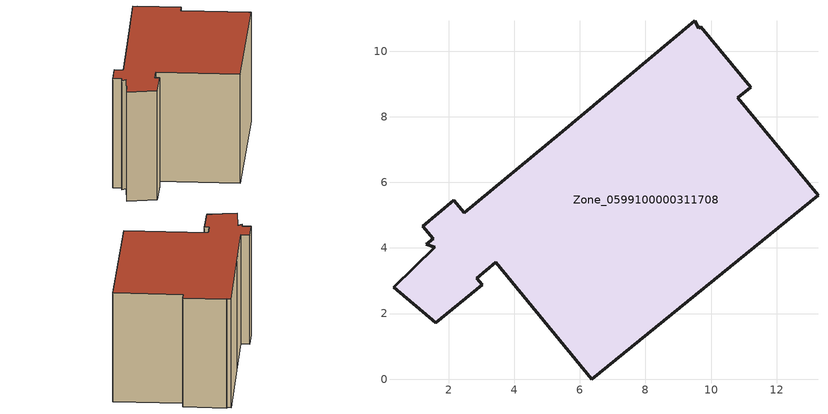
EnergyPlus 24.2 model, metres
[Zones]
Zone_0599100000311708
 floor ground (C_G): 2.85,3.08 3.02,2.88 1.6,1.72 0.32,2.8 1.58,4.02 1.31,4.11 1.52,4.28 1.2,4.67 2.16,5.46 2.48,5.07 5.39,7.48 9.5,10.93 9.63,10.7 9.69,10.75 11.21,8.9 10.82,8.58 13.26,5.61 6.36,0 3.44,3.56 z0
 wall outside (C_F): 9.5,10.93 5.39,7.48 2.48,5.07 2.16,5.46 1.2,4.67 1.52,4.28 1.31,4.11 1.58,4.02 0.32,2.8 1.6,1.72 3.02,2.88 2.85,3.08 3.44,3.56 6.36,0 13.26,5.61 10.82,8.58 11.21,8.9 9.69,10.75 9.63,10.7 9.5,10.93 z0:6.39
 roof outside (C_R): 1.31,4.11 1.58,4.02 0.32,2.8 1.6,1.72 3.02,2.88 2.85,3.08 3.44,3.56 6.36,0 13.26,5.61 10.82,8.58 11.21,8.9 9.69,10.75 9.63,10.7 9.5,10.93 5.39,7.48 2.48,5.07 2.16,5.46 1.2,4.67 1.52,4.28 z6.39
[BUILDING]
Pand.0599100000311708: North Axis=0; Terrain=City; Loads Convergence Tolerance Value=0.04; Temperature Convergence Tolerance Value=0.4; Solar Distribution=FullExterior; Maximum Number of Warmup Days=25; Minimum Number of Warmup Days=1
[Site:Location]
Rotterdam.The.Hague.AP_ZH_NLD Design_Conditions: Latitude=51.96; Longitude=4.45; Time Zone=1; Elevation=-4.5
[SITE:GROUNDTEMPERATURE:BUILDINGSURFACE]
18, 18, 18, 18, 18, 18, 18, 18, 18, 18, 18, 18
[MATERIAL] Thermal Absorptance=0.9; Solar Absorptance=0.7; Visible Absorptance=0.7
Name | Roughness | Thickness | Conductivity | Density | Specific Heat
G.TI.1946 | MediumSmooth | 0.15 | 1 | 540 | 1210
F.TI.1946 | Rough | 0.3 | 0.857143 | 1920 | 840
R.TI.1946 | MediumRough | 0.2 | 0.1 | 1500 | 1000
[CONSTRUCTION]
C_G: G.TI.1946
C_F: F.TI.1946
C_R: R.TI.1946
[ZONE]
Zone_0599100000311708: Type=1; Multiplier=1; Ceiling Height=Autocalculate; Volume=Autocalculate; Floor Area=autocalculate; Part of Total Floor Area=Yes
[ZONEINFILTRATION:DESIGNFLOWRATE]
Infil_Zone_0599100000311708: Zone or ZoneList or Space or SpaceList=Zone_0599100000311708; Schedule=AlwaysOn; Design Flow Rate Calculation Method=Flow/Area; Flow Rate per Floor Area=0.003; Constant Term Coefficient=1; Temperature Term Coefficient=0; Velocity Term Coefficient=0; Velocity Squared Term Coefficient=0
[HVACTEMPLATE:ZONE:IDEALLOADSAIRSYSTEM]
Zone_0599100000311708: Maximum Heating Supply Air Temperature=50; Minimum Cooling Supply Air Temperature=13; Maximum Heating Supply Air Humidity Ratio=0.0156; Minimum Cooling Supply Air Humidity Ratio=0.0077; Heating Limit=NoLimit; Cooling Limit=NoLimit; Dehumidification Control Type=ConstantSensibleHeatRatio; Cooling Sensible Heat Ratio=0.7; Dehumidification Setpoint=60; Humidification Control Type=None; Humidification Setpoint=30; Outdoor Air Method=None; Outdoor Air Flow Rate per Person=0.00944; Outdoor Air Flow Rate per Zone Floor Area=0; Outdoor Air Flow Rate per Zone=0; Demand Controlled Ventilation Type=None; Outdoor Air Economizer Type=NoEconomizer; Heat Recovery Type=None; Sensible Heat Recovery Effectiveness=0.7; Latent Heat Recovery Effectiveness=0.65
[ZONECONTROL:THERMOSTAT]
ThermostatControl_Zone_0599100000311708: Zone or ZoneList=Zone_0599100000311708; Control Type Schedule=DualSetpointControlType; Control 1=Thermostat_Zone_0599100000311708; Temperature Difference Between Cutout And Setpoint=0
[THERMOSTATSETPOINT:DUALSETPOINT]
Thermostat_Zone_0599100000311708: Heating Setpoint Temperature Schedule=HeatingSetpoint_Zone_0599100000311708; Cooling Setpoint Temperature Schedule=CoolingSetpoint_Zone_0599100000311708
[SCHEDULE:COMPACT]
HeatingSetpoint_Zone_0599100000311708: Through: 12/31, For: AllDays, Until: 24:00, 21
CoolingSetpoint_Zone_0599100000311708: Through: 12/31, For: AllDays, Until: 24:00, 24
DualSetpointControlType: Through: 12/31, For: AllDays, Until: 24:00, 4
AlwaysOn: Through: 12/31, For: AllDays, Until: 24:00, 1
